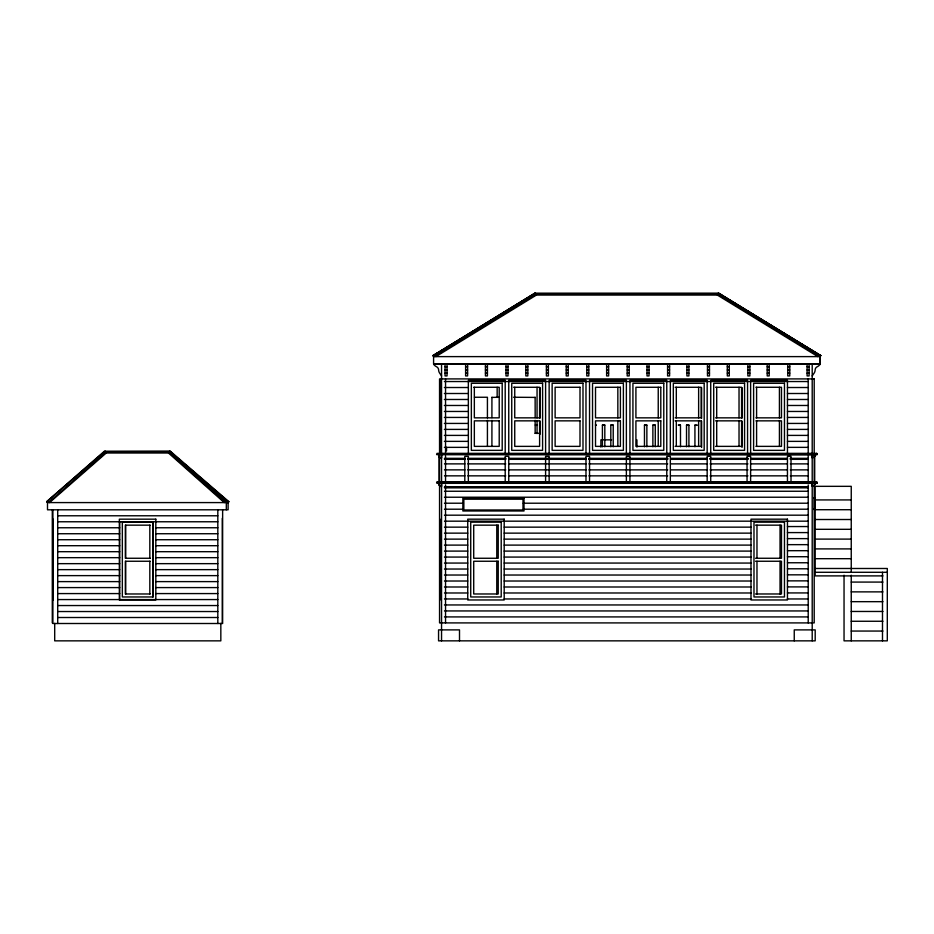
<?xml version="1.0" encoding="UTF-8"?>
<svg xmlns="http://www.w3.org/2000/svg" width="934" height="934" viewBox="0 0 934 934"><rect width="100%" height="100%" fill="white"/><g stroke="black" fill="none" stroke-linecap="round" stroke-linejoin="round"><path stroke-width="1.4" d="M812.113 486.334L812.311 481.886L441.467 481.839L441.432 483.298M812.206 454.846L812.113 457.847M812.206 483.333L812.195 483.987M812.323 454.753L812.311 453.399M817.192 454.426L816.701 453.375L813.654 453.352M817.192 482.913L816.771 483.333L816.701 481.862L813.654 481.839M441.455 453.375L441.432 454.811M816.876 454.835L436.598 454.589L436.972 453.399L440.112 453.352M436.575 482.411L440.112 481.839M602.407 446.732L602.407 425.133L603.609 424.795L604.812 425.133L604.812 446.732M604.812 425.133L602.407 425.133M610.813 446.732L610.813 425.133L612.015 424.795L613.218 425.133L613.218 446.732M613.218 425.133L610.813 425.133M644.46 446.732L644.46 425.133L645.663 424.795L646.865 425.133L646.865 446.732M646.865 425.133L646.27 425.437M652.878 446.732L652.878 425.133L654.08 424.795L655.271 425.133L655.271 446.732M655.271 425.133L654.676 425.437M678.714 425.437C676.636 424.643 681.96 424.596 679.905 425.437M686.525 446.732L686.525 425.133L687.728 424.795L688.918 425.133L688.918 446.732M688.918 425.133L688.323 425.437M694.931 446.732L694.931 425.133L697.289 425.052L696.729 425.437M720.464 295.564L721.095 294.537M819.889 356.613L820.519 355.585L718.234 293.148L534.913 293.171L432.956 355.585L433.598 356.613L820.192 356.613L820.811 355.585L718.865 293.171M812.206 375.923L814.098 373.145A6.036 6.036 0 0 0 815.137 369.957A3.689 3.689 0 0 1 817.203 366.758A7.857 7.857 0 0 0 820.18 364.202L790.316 364.202M171.307 453.679L172.101 452.768M226.32 502.585L227.137 501.686L169.533 451.064L104.386 451.215L46.7 501.686L47.494 502.585L228.106 502.585L228.9 501.686L170.327 451.215M105.168 451.064L46.7 501.686M190.536 469.16L228.106 501.535L228.106 509.801L47.494 509.801L47.494 501.535L49.56 501.535L106.231 451.951L168.47 451.951L224.265 501.535L227.114 501.686M224.265 501.535L224.265 502.585L168.47 453.002L106.231 453.002L49.56 502.585L49.56 501.535M534.913 293.171L433.259 355.585L433.89 356.613M442.564 350.227L432.956 355.585M445.051 348.709L535.544 293.148L433.586 355.562L433.586 363.816L820.192 363.816L820.192 355.562L718.234 293.148L820.507 355.585M433.586 355.562L435.886 355.562L536.42 294.012L717.359 294.012L817.892 355.562L820.811 355.585M817.892 355.562L817.892 356.613L717.359 295.062L536.42 295.062L435.886 356.613L435.886 355.562M437.147 481.839L436.925 483.333L816.876 483.322M536.618 425.472C539.42 424.888 533.676 424.433 535.707 425.437M595.507 425.472L596.394 425.133L595.507 424.807M444.467 364.202L433.574 364.202A7.857 7.857 0 0 0 436.552 366.758A3.689 3.689 0 0 1 438.618 369.957A6.036 6.036 0 0 0 439.657 373.145L441.548 375.923M447.386 364.202L707.143 364.202M710.062 364.202L787.397 364.202M445.039 366.758L447.036 366.758M465.611 366.758L467.607 366.758M485.435 366.758L487.431 366.758M506.006 366.758L508.003 366.758M525.83 366.758L527.827 366.758M546.402 366.758L548.398 366.758M566.226 366.758L568.222 366.758M586.797 366.758L588.794 366.758M606.621 366.758L608.618 366.758M627.193 366.758L629.189 366.758M647.017 366.758L649.013 366.758M667.588 366.758L669.585 366.758M686.91 366.758L688.907 366.758M707.482 366.758L709.478 366.758M727.306 366.758L729.302 366.758M747.877 366.758L749.874 366.758M767.199 366.758L769.196 366.758M787.771 366.758L789.767 366.758M807.093 366.758L809.089 366.758M445.039 369.957L447.036 369.957M465.611 369.957L467.607 369.957M485.435 369.957L487.431 369.957M506.006 369.957L508.003 369.957M525.83 369.957L527.827 369.957M546.402 369.957L548.398 369.957M566.226 369.957L568.222 369.957M586.797 369.957L588.794 369.957M606.621 369.957L608.618 369.957M627.193 369.957L629.189 369.957M647.017 369.957L649.013 369.957M667.588 369.957L669.585 369.957M686.91 369.957L688.907 369.957M707.482 369.957L709.478 369.957M727.306 369.957L729.302 369.957M747.877 369.957L749.874 369.957M767.199 369.957L769.196 369.957M787.771 369.957L789.767 369.957M807.093 369.957L809.089 369.957M445.039 373.145L447.036 373.145M465.611 373.145L467.607 373.145M485.435 373.145L487.431 373.145M506.006 373.145L508.003 373.145M525.83 373.145L527.827 373.145M546.402 373.145L548.398 373.145M566.226 373.145L568.222 373.145M586.797 373.145L588.794 373.145M606.621 373.145L608.618 373.145M627.193 373.145L629.189 373.145M647.017 373.145L649.013 373.145M667.588 373.145L669.585 373.145M686.91 373.145L688.907 373.145M707.482 373.145L709.478 373.145M727.306 373.145L729.302 373.145M747.877 373.145L749.874 373.145M767.199 373.145L769.196 373.145M787.771 373.145L789.767 373.145M807.093 373.145L809.089 373.145M444.374 381.539L807.84 381.539M473.666 387.271L499.211 387.271L499.211 417.848L474.344 417.848L474.344 387.271M513.56 387.271L539.607 387.271L539.607 417.848L514.739 417.848L514.739 387.271M675.142 387.271L701.189 387.271L701.189 417.848L675.142 417.848M715.537 387.271L741.584 387.271L741.584 417.848L715.537 417.848M755.921 387.271L781.478 387.271L781.478 417.848L755.921 417.848M444.374 387.517L468.354 387.517M787.455 387.517L807.84 387.517M444.374 393.506L468.354 393.506M787.455 393.506L807.84 393.506M474.449 397.254L487.42 397.254L487.42 417.883M491.914 397.405L499.13 397.254M513.525 397.254L535.17 397.405M444.374 399.483L468.354 399.483M787.455 399.483L807.84 399.483M444.374 405.473L468.354 405.473M787.455 405.473L807.84 405.473M444.374 411.462L468.354 411.462M787.455 411.462L807.84 411.462M444.374 417.44L468.354 417.44M787.455 417.44L807.84 417.44M675.142 420.849L701.189 420.849L701.189 446.37L675.142 446.37M715.537 420.849L741.584 420.849L741.584 446.37L715.537 446.37M755.921 420.849L781.478 420.849L781.478 446.37L755.921 446.37M444.374 423.429L468.354 423.429M787.455 423.429L807.84 423.429M444.374 429.406L468.354 429.406M787.455 429.406L807.84 429.406M535.124 433.306L540.05 433.306M444.374 435.396L468.354 435.396M787.455 435.396L807.84 435.396M611.572 439.844L600.889 439.844L600.889 447.047M444.374 441.373L468.354 441.373M787.455 441.373L807.84 441.373M444.374 447.363L468.354 447.363M787.455 447.363L807.84 447.363M441.467 453.352L812.288 453.352M441.548 454.006L812.206 454.006M441.548 454.426L812.206 454.426M444.467 458.337L464.898 458.337M467.817 458.337L505.761 458.337M508.68 458.337L586.015 458.337M588.934 458.337L667.74 458.337M670.659 458.337L707.143 458.337M710.062 458.337L747.994 458.337M750.913 458.337L787.397 458.337M790.316 458.337L807.828 458.337M444.467 458.827L464.898 458.827M467.817 458.827L505.761 458.827M508.68 458.827L586.015 458.827M588.934 458.827L667.74 458.827M670.659 458.827L707.143 458.827M710.062 458.827L747.994 458.827M750.913 458.827L787.397 458.827M790.316 458.827L807.828 458.827M444.467 459.33L464.898 459.33M467.817 459.33L505.761 459.33M508.68 459.33L586.015 459.33M588.934 459.33L667.74 459.33M670.659 459.33L707.143 459.33M710.062 459.33L747.994 459.33M750.913 459.33L787.397 459.33M790.316 459.33L807.828 459.33M444.467 463.883L464.898 463.883M467.817 463.883L505.761 463.883M508.68 463.883L586.015 463.883M588.934 463.883L667.74 463.883M670.659 463.883L707.143 463.883M710.062 463.883L747.994 463.883M750.913 463.883L787.397 463.883M790.316 463.883L807.828 463.883M444.467 469.872L464.898 469.872M467.817 469.872L505.761 469.872M508.68 469.872L586.015 469.872M588.934 469.872L667.74 469.872M670.659 469.872L707.143 469.872M710.062 469.872L747.994 469.872M750.913 469.872L787.397 469.872M790.316 469.872L807.828 469.872M444.467 475.85L464.898 475.85M467.817 475.85L505.761 475.85M508.68 475.85L586.015 475.85M588.934 475.85L667.74 475.85M670.659 475.85L707.143 475.85M710.062 475.85L747.994 475.85M750.913 475.85L787.397 475.85M790.316 475.85L807.828 475.85M441.548 482.493L812.206 482.493M441.548 482.913L812.206 482.913M444.467 486.824L807.828 486.824M444.467 487.326L807.828 487.326M444.467 487.817L807.828 487.817M444.467 491.249L807.828 491.249M444.467 497.227L807.828 497.227M813.747 498.231L814.448 498.231M815.195 499.923L851.248 499.923M228.877 501.686L228.106 501.535M444.467 503.216L463.439 503.216M523.274 503.216L807.828 503.216M813.747 509.018L814.448 509.018M444.467 509.205L463.439 509.205M523.274 509.205L807.828 509.205M815.195 509.719L851.248 509.719M444.467 515.183L807.828 515.183M57.71 515.778L217.82 515.778M815.195 519.514L851.248 519.514M444.456 521.172L807.828 521.172M57.71 521.767L217.82 521.767M150.199 525.165L125.331 525.165L125.331 558.263L150.199 558.263M755.548 525.165L781.478 525.165L781.478 558.263L755.548 558.263M787.455 526.554L807.84 526.554M444.456 527.15L467.736 527.15M504.197 527.15L750.994 527.15M57.71 527.757L119.715 527.757M155.815 527.757L217.82 527.757M815.195 529.309L851.248 529.309M787.455 532.59L807.84 532.59M444.456 533.139L467.736 533.139M504.197 533.139L750.994 533.139M57.71 533.734L119.715 533.734M155.815 533.734L217.82 533.734M787.455 538.626L807.84 538.626M444.456 539.128L467.736 539.128M504.197 539.128L750.994 539.128M815.195 539.105L851.248 539.105M57.71 539.724L119.715 539.724M155.815 539.724L217.82 539.724M787.455 544.65L807.84 544.65M444.456 545.106L467.736 545.106M504.197 545.106L750.994 545.106M57.71 545.701L119.715 545.701M155.815 545.701L217.82 545.701M815.195 548.9L851.248 548.9M787.455 550.686L807.84 550.686M444.456 551.095L467.736 551.095M504.197 551.095L750.994 551.095M57.71 551.69L119.715 551.69M155.815 551.69L217.82 551.69M787.455 556.722L807.84 556.722M444.456 557.073L467.736 557.073M504.197 557.073L750.994 557.073M57.71 557.668L119.715 557.668M155.815 557.668L217.82 557.668M815.195 558.695L851.248 558.695M150.199 561.252L125.331 561.252L125.331 593.977L150.199 593.977M755.548 561.252L781.478 561.252L781.478 593.977L755.548 593.977M787.455 562.758L807.84 562.758M444.456 563.062L467.736 563.062M504.197 563.062L750.994 563.062M57.71 563.657L119.715 563.657M155.815 563.657L217.82 563.657M815.195 568.491L887.3 568.491L887.3 640.852L844.044 640.852L844.044 575.204M787.455 568.794L807.84 568.794M444.456 569.039L467.736 569.039M504.197 569.039L750.994 569.039M57.71 569.647L119.715 569.647M155.815 569.647L217.82 569.647M815.195 572.285L887.3 572.285M787.455 574.83L807.84 574.83M444.456 575.029L467.736 575.029M504.197 575.029L750.994 575.029M57.71 575.624L119.715 575.624M155.815 575.624L217.82 575.624M882.969 575.893L815.195 575.893L815.195 486.334L851.248 486.334L851.248 572.285M787.455 580.866L807.84 580.866M444.456 581.018L467.736 581.018M504.197 581.018L750.994 581.018M57.71 581.613L119.715 581.613M155.815 581.613L217.82 581.613M851.248 582.08L882.969 582.08M787.455 586.902L807.84 586.902M444.456 586.996L467.736 586.996M504.197 586.996L750.994 586.996M57.71 587.591L119.715 587.591M155.815 587.591L217.82 587.591M851.248 591.876L882.969 591.876M787.455 592.927L807.84 592.927M444.456 592.985L467.736 592.985M504.197 592.985L750.994 592.985M57.71 593.58L119.715 593.58M155.815 593.58L217.82 593.58M444.456 598.963L467.817 598.963M504.197 598.963L750.994 598.963M787.397 598.963L807.84 598.963M57.71 599.57L217.82 599.57M851.248 601.671L882.969 601.671M444.467 604.952L807.828 604.952M57.71 605.547L217.82 605.547M444.467 610.941L807.828 610.941M57.71 611.536L217.82 611.536M851.248 611.466L882.969 611.466M444.467 616.919L807.828 616.919M57.71 617.514L217.82 617.514M851.248 621.262L882.969 621.262M851.248 631.057L882.969 631.057M816.526 453.352L817.18 454.006M816.526 481.839L817.18 482.493M695.538 425.437L694.931 425.133M687.12 425.437L686.525 425.133M653.473 425.437L652.878 425.133M645.067 425.437L644.46 425.133M175.055 455.827L169.533 451.064L226.32 501.535L226.32 509.801M178.371 458.687L181.686 461.548M185.002 464.396L188.318 467.257M181.138 462.143L184.418 464.969M187.687 467.782L193.151 472.487M195.334 474.367L211.703 488.482M213.886 490.362L218.252 494.121M220.447 496.001L228.083 502.585M102.6 452.768L103.394 453.679M434.508 354.64L435.127 355.667M680.466 425.052L680.512 446.732M441.654 457.847L441.548 454.846M441.654 486.334L441.548 483.333M882.49 572.285L882.49 640.852M851.248 575.204L851.248 640.852M819.889 355.562L819.889 363.816M814.705 455.769L814.705 482.843M814.448 497.227L814.448 510.011M812.206 364.202L812.206 452.978M812.206 453.375L812.206 640.852M809.089 364.202L809.089 375.923L807.093 375.923L807.093 364.202M808.214 378.912L808.214 452.978M808.214 455.885L808.214 482.026M808.214 484.933L808.214 622.908M794.25 640.852L794.25 629.89L815.195 629.89L815.195 640.852L438.56 640.852L438.56 629.89L459.505 629.89L459.505 640.852M791.016 482.866L791.016 456.341L787.455 456.341L787.455 482.866M787.455 453.352L787.455 380.29L750.621 380.29L750.621 453.352M780.042 525.165L780.042 558.263M780.042 561.252L780.042 593.977M779.423 387.271L779.423 417.848M779.423 420.849L779.423 446.37M769.196 364.202L769.196 375.923L767.199 375.923L767.199 364.202M756.972 525.165L756.972 558.263M756.972 561.252L756.972 593.977M756.598 387.271L756.598 417.848M756.598 420.849L756.598 446.37M750.621 482.866L750.621 456.341L747.06 456.341L747.06 482.866M749.874 364.202L749.874 375.923L747.877 375.923L747.877 364.202M747.562 453.352L747.562 380.29L710.727 380.29L710.727 453.352M742.016 387.657L742.016 418.28M742.016 421.187L742.016 447.433M739.028 387.271L739.028 417.848M739.028 420.849L739.028 446.37M729.302 364.202L729.302 375.923L727.306 375.923L727.306 364.202M717.359 294.012L717.359 295.062M716.705 387.271L716.705 417.848M716.705 420.849L716.705 446.37M710.727 482.866L710.727 456.341L707.166 456.341L707.166 482.866M707.166 453.352L707.166 380.29L670.332 380.29L670.332 453.352M701.621 387.657L701.621 418.28M701.621 421.187L701.621 447.433M698.632 387.271L698.632 417.848M698.632 420.849L698.632 446.37M688.907 364.202L688.907 375.923L686.91 375.923L686.91 364.202M676.309 387.271L676.309 417.848M676.309 420.849L676.309 446.37M670.332 482.866L670.332 456.341L666.771 456.341L666.771 482.866M669.585 364.202L669.585 375.923L667.588 375.923L667.588 364.202M666.771 453.352L666.771 380.29L629.936 380.29L629.936 453.352M658.236 387.271L658.236 417.848M658.236 420.849L658.236 446.37M649.013 364.202L649.013 375.923L647.017 375.923L647.017 364.202M636.93 439.844L636.93 447.047M629.936 482.866L629.936 456.341L626.375 456.341L626.375 482.866M629.189 364.202L629.189 375.923L627.193 375.923L627.193 364.202M626.375 453.352L626.375 380.29L589.541 380.29L589.541 453.352M617.841 387.271L617.841 417.848M617.841 420.849L617.841 446.37M608.618 364.202L608.618 375.923L606.621 375.923L606.621 364.202M589.541 482.866L589.541 456.341L585.98 456.341L585.98 482.866M588.794 364.202L588.794 375.923L586.797 375.923L586.797 364.202M585.98 453.352L585.98 380.29L549.145 380.29L549.145 453.352M568.222 364.202L568.222 375.923L566.226 375.923L566.226 364.202M549.145 482.866L549.145 456.341L545.596 456.341L545.596 482.866M548.398 364.202L548.398 375.923L546.402 375.923L546.402 364.202M545.596 453.352L545.596 380.29L508.75 380.29L508.75 453.352M540.039 387.657L540.039 418.28M540.039 421.187L540.039 434.31M537.05 387.271L537.05 417.848M537.05 420.849L537.05 433.609M536.42 294.012L536.42 295.062M535.124 397.254L535.17 417.591M535.124 420.323L535.17 433.446M527.827 364.202L527.827 375.923L525.83 375.923L525.83 364.202M508.75 482.866L508.75 456.341L505.201 456.341L505.201 482.866M508.003 364.202L508.003 375.923L506.006 375.923L506.006 364.202M505.201 453.352L505.201 380.29L468.354 380.29L468.354 453.352M497.157 387.271L497.157 397.464M496.783 525.165L496.783 558.263M496.783 561.252L496.783 593.977M491.926 397.254L491.914 417.591M491.926 420.382L491.914 446.429M487.431 364.202L487.431 375.923L485.435 375.923L485.435 364.202M487.42 420.323L487.42 446.405M468.354 482.866L468.354 456.341L464.805 456.341L464.805 482.866M467.607 364.202L467.607 375.923L465.611 375.923L465.611 364.202M446.534 447.363L446.534 450.959M445.541 378.912L445.541 452.978M445.541 455.885L445.541 482.026M445.541 484.933L445.541 622.908M441.548 364.202L441.548 452.978M441.548 453.375L441.548 640.852M440.054 380.29L440.054 453.352M440.054 519.176L440.054 599.967M439.062 454.344L439.062 484.267M222.631 509.801L222.631 623.503L52.899 623.503L52.899 509.801M222.304 518.323L222.304 622.955M220.833 623.387L220.833 640.852L54.697 640.852L54.697 623.387M217.82 509.801L217.82 623.503M168.47 451.951L168.47 453.002M152.826 522.164L152.826 596.966M149.825 525.165L149.825 558.263M149.825 561.252L149.825 593.977M125.705 525.165L125.705 558.263M125.705 561.252L125.705 593.977M119.715 521.767L119.715 599.57M106.231 451.951L106.231 453.002M57.71 509.801L57.71 623.503M53.203 519.176L53.203 599.967M52.292 509.801L52.292 622.908M447.036 364.202L445.039 364.202L445.039 375.923L447.036 375.923L447.036 364.202M709.478 364.202L707.482 364.202L707.482 375.923L709.478 375.923L709.478 364.202M789.767 364.202L787.771 364.202L787.771 375.923L789.767 375.923L789.767 364.202M814.203 378.912L439.552 378.912L439.552 622.908L814.203 622.908L814.203 378.912M502.2 383.279L471.343 383.279L471.343 450.351L502.2 450.351L502.2 383.279M542.596 383.279L511.739 383.279L511.739 450.351L542.596 450.351L542.596 383.279M582.991 383.279L552.134 383.279L552.134 450.351L582.991 450.351L582.991 383.279M623.387 383.279L592.53 383.279L592.53 450.351L623.387 450.351L623.387 383.279M663.782 383.279L632.925 383.279L632.925 450.351L663.782 450.351L663.782 383.279M704.178 383.279L673.321 383.279L673.321 450.351L704.178 450.351L704.178 383.279M744.573 383.279L713.716 383.279L713.716 450.351L744.573 450.351L744.573 383.279M784.467 383.279L753.61 383.279L753.61 450.351L784.467 450.351L784.467 383.279M580.002 387.271L555.123 387.271L555.123 417.848L580.002 417.848L580.002 387.271M620.398 387.271L595.518 387.271L595.518 417.848L620.398 417.848L620.398 387.271M660.793 387.271L635.914 387.271L635.914 417.848L660.793 417.848L660.793 387.271M499.211 420.849L474.344 420.849L474.344 446.37L499.211 446.37L499.211 420.849M539.607 420.849L514.739 420.849L514.739 446.37L539.607 446.37L539.607 420.849M580.002 420.849L555.123 420.849L555.123 446.37L580.002 446.37L580.002 420.849M620.398 420.849L595.518 420.849L595.518 446.37L620.398 446.37L620.398 420.849M660.793 420.849L635.914 420.849L635.914 446.37L660.793 446.37L660.793 420.849M524.009 498.196L462.855 498.196L462.855 510.98L524.009 510.98L524.009 498.196M523.005 499.2L463.848 499.2L463.848 509.987L523.005 509.987L523.005 499.2M155.815 519.176L119.342 519.176L119.342 599.967L155.815 599.967L155.815 519.176M504.197 519.176L467.736 519.176L467.736 599.967L504.197 599.967L504.197 519.176M787.455 519.176L750.994 519.176L750.994 599.967L787.455 599.967L787.455 519.176M153.199 522.164L122.342 522.164L122.342 596.966L153.199 596.966L153.199 522.164M501.208 522.164L470.724 522.164L470.724 596.966L501.208 596.966L501.208 522.164M784.467 522.164L753.983 522.164L753.983 596.966L784.467 596.966L784.467 522.164M498.219 525.165L473.713 525.165L473.713 558.263L498.219 558.263L498.219 525.165M498.219 561.252L473.713 561.252L473.713 593.977L498.219 593.977L498.219 561.252M813.899 486.077A6.643 6.643 0 0 0 815.195 483.333A6.643 6.631 -90 0 1 813.911 486.077M813.899 457.59A6.643 6.643 0 0 0 815.195 454.846A6.643 6.631 -90 0 1 813.911 457.59M438.56 483.333A6.643 6.643 0 0 0 440.311 486.591A6.643 6.631 -90 0 1 438.56 483.333M438.56 454.846A6.643 6.643 0 0 0 440.311 458.092A6.643 6.631 -90 0 1 438.56 454.846"/></g></svg>
